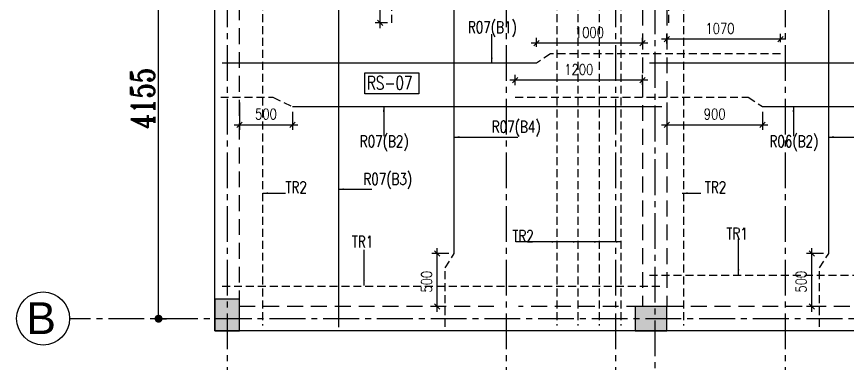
# Model space of a CAD drawing. Header units: millimetres. Extents: x 12977220 to 13113408, y -169657 to -55898.
# Drawn here: x 13080645 to 13088477, y -70692 to -67421 of the extents above; entities that cross this region are included whole.
import ezdxf

# ---------------------------------------------------------------- set-up
doc = ezdxf.new("R2010")
doc.units = ezdxf.units.MM
doc.header["$LTSCALE"] = 3
doc.header["$PDMODE"] = 66
for name, pattern in [('CENTER', [2, 1.25, -0.25, 0.25, -0.25]), ('CENTER2', [1.125, 0.75, -0.125, 0.125, -0.125]), ('HIDDEN', [0.375, 0.25, -0.125])]:
    doc.linetypes.add(name, pattern=pattern)
for name, color, linetype in [('BEAM', 7, 'Continuous'), ('COLUMN NEW', 112, 'Continuous'), ('COLUMN-NAME', 83, 'Continuous'), ('DIM', 9, 'Continuous'), ('FOOTING', 60, 'Continuous'), ('GRID', 8, 'CENTER'), ('GRIDNAME', 83, 'Continuous'), ('ROD', 211, 'Continuous'), ('text', 33, 'Continuous'), ('wal1', 1, 'Continuous')]:
    doc.layers.add(name, color=color, linetype=linetype)
doc.styles.add('ariel', font='ARIAL.TTF')
doc.styles.add('ROMAN', font='ROMANS.SHX', dxfattribs={"width": 0.8})
doc.styles.add('ROMANT', font='romant.shx', dxfattribs={"width": 0.75})
doc.styles.add('RS', font='romans.shx')
doc.styles.get("Standard").update_dxf_attribs({"font": 'ARIALBD.TTF', "height": 4.5})
doc.dimstyles.new('Copy of Copy(2) of Standard', dxfattribs={"dimtxt": 6, "dimasz": 4, "dimexe": 0, "dimexo": 0, "dimgap": 2, "dimtad": 1, "dimdec": 4, "dimzin": 3, "dimdsep": 46, "dimlunit": 4, "dimtxsty": 'Standard', "dimcen": 0.09, "dimclrt": 4, "dimadec": 0, "dimazin": 0, "dimtfac": 1, "dimtdec": 4, "dimtofl": 0, "dimtmove": 0, "dimatfit": 3, "dimfxl": 1, "dimtolj": 1, "dimtzin": 0, "dimarcsym": 0})
doc.dimstyles.new('DIM$0', dxfattribs={"dimtxt": 3, "dimasz": 1, "dimexe": 1, "dimexo": 1, "dimgap": 0.5, "dimtad": 1, "dimdec": 0, "dimdsep": 46, "dimtxsty": 'ROMANT', "dimblk": 'DOT', "dimcen": 2, "dimdle": 1, "dimclrd": 9, "dimclre": 9, "dimclrt": 123, "dimadec": 0, "dimazin": 0, "dimtfac": 1, "dimtdec": 0, "dimtmove": 2, "dimatfit": 2, "dimfxl": 1, "dimarcsym": 0})
doc.dimstyles.new('s100', dxfattribs={"dimtxt": 2, "dimasz": 1, "dimexe": 1, "dimexo": 1, "dimgap": 1, "dimtad": 1, "dimdec": 0, "dimzin": 0, "dimdsep": 46, "dimtxsty": 'RS', "dimblk": 'OBLIQUE', "dimcen": 0.09, "dimdle": 1, "dimclrd": 9, "dimclre": 9, "dimclrt": 123, "dimadec": 0, "dimazin": 0, "dimtfac": 1, "dimtdec": 0, "dimtix": 1, "dimtofl": 0, "dimtmove": 0, "dimatfit": 3, "dimldrblk": 'OBLIQUE', "dimfxl": 1, "dimtolj": 1, "dimtzin": 0, "dimarcsym": 0})

# ---------------------------------------------------------------- blocks, each defined once
blk = doc.blocks.new('C1 NEW')
at = {"layer": 'COLUMN NEW', "ltscale": 0.15}
for points in [[(115, 150), (-115, 150), (0, 0)], [(0, 0), (-115, 150), (-115, -150)], [(115, 150), (0, 0), (115, -150)], [(0, 0), (-115, -150), (115, -150)]]:
    blk.add_hatch(color=6, dxfattribs=at).paths.add_polyline_path(points)
at = {"layer": 'COLUMN NEW', "color": 6, "ltscale": 0.15}
blk.add_lwpolyline([(-115, -150), (115, -150), (115, 150), (-115, 150)], close=True, dxfattribs=at)
blk = doc.blocks.new('_Dot')
at = {"color": 0, "linetype": 'ByBlock', "lineweight": -2}
blk.add_line((-0.5, 0), (-1, 0), dxfattribs=at)
at = {"color": 0, "linetype": 'ByBlock', "const_width": 0.5}
blk.add_lwpolyline([(-0.25, 0, 1), (0.25, 0, 1)], format="xyb", close=True, dxfattribs=at)
blk = doc.blocks.new('*D688')
at = {"layer": 'Defpoints', "color": 0, "linetype": 'ByBlock', "ltscale": 500, "transparency": 16777216}
for p in [(13081983.1, -66115.2), (13082055.1, -66115.2), (13081880.3, -70270.2)]:
    blk.add_point(p, dxfattribs=at)
at = {"layer": 'FOOTING', "color": 9, "linetype": 'ByBlock', "lineweight": -2, "ltscale": 500, "transparency": 16777216}
for p, q in [((13081980.1, -66115.2), (13081908.1, -66115.2)), ((13081983.1, -70195.2), (13081983.1, -66190.2)), ((13081955.3, -70270.2), (13082058.1, -70270.2))]:
    blk.add_line(p, q, dxfattribs=at)
at = {"layer": 'FOOTING', "color": 9, "linetype": 'ByBlock', "lineweight": -2, "ltscale": 500, "transparency": 16777216, "xscale": 75, "yscale": 75, "zscale": 75}
for p, rotation in [((13081983.1, -66115.2), 90), ((13081983.1, -70270.2), 270)]:
    blk.add_blockref('_Dot', p, dxfattribs=dict(at, rotation=rotation))
at = {"layer": 'FOOTING', "color": 6, "linetype": 'ByBlock', "ltscale": 500, "transparency": 16777216, "insert": (13081833.1, -68192.7), "char_height": 225, "attachment_point": 5, "rotation": 90, "style": 'ROMANT'}
blk.add_mtext('4155', dxfattribs=at)
blk = doc.blocks.new('_Oblique')
at = {"color": 0, "linetype": 'ByBlock', "lineweight": -2}
blk.add_line((-0.5, -0.5), (0.5, 0.5), dxfattribs=at)
blk = doc.blocks.new('*D755')
at = {"layer": 'COLUMN-NAME', "color": 9, "linetype": 'Continuous', "lineweight": -2, "transparency": 16777216}
for p, q in [((13088140.3, -70205.2), (13088140.3, -69605.2)), ((13088250.7, -69655.2), (13088090.3, -69655.2)), ((13088164.4, -70155.2), (13088090.3, -70155.2))]:
    blk.add_line(p, q, dxfattribs=at)
at = {"layer": 'Defpoints', "color": 0, "linetype": 'Continuous', "transparency": 16777216}
for p in [(13088140.3, -69655.2), (13088300.7, -69655.2), (13088214.4, -70155.2)]:
    blk.add_point(p, dxfattribs=at)
at = {"layer": 'COLUMN-NAME', "color": 9, "linetype": 'Continuous', "lineweight": -2, "transparency": 16777216, "xscale": 50, "yscale": 50, "zscale": 50}
for p, rotation in [((13088140.3, -69655.2), 90), ((13088140.3, -70155.2), 270)]:
    blk.add_blockref('_Oblique', p, dxfattribs=dict(at, rotation=rotation))
at = {"layer": 'COLUMN-NAME', "color": 6, "linetype": 'Continuous', "transparency": 16777216, "insert": (13088040.3, -69921.9), "char_height": 100, "attachment_point": 5, "rotation": 90, "style": 'ROMAN'}
blk.add_mtext('\\A1;500', dxfattribs=at)
blk = doc.blocks.new('*D756')
at = {"layer": 'COLUMN-NAME', "color": 9, "linetype": 'Continuous', "lineweight": -2, "transparency": 16777216}
for p, q in [((13086775.2, -68232.2), (13086775.2, -68490.2)), ((13087675.2, -68319.2), (13087675.2, -68490.2)), ((13086725.2, -68440.2), (13087725.2, -68440.2))]:
    blk.add_line(p, q, dxfattribs=at)
at = {"layer": 'Defpoints', "color": 0, "linetype": 'Continuous', "transparency": 16777216}
for p in [(13086775.2, -68182.2), (13087675.2, -68269.2), (13087675.2, -68440.2)]:
    blk.add_point(p, dxfattribs=at)
at = {"layer": 'COLUMN-NAME', "color": 9, "linetype": 'Continuous', "lineweight": -2, "transparency": 16777216, "xscale": 50, "yscale": 50, "zscale": 50, "rotation": 180}
blk.add_blockref('_Oblique', (13086775.2, -68440.2), dxfattribs=at)
at = {"layer": 'COLUMN-NAME', "color": 9, "linetype": 'Continuous', "lineweight": -2, "transparency": 16777216, "xscale": 50, "yscale": 50, "zscale": 50}
blk.add_blockref('_Oblique', (13087675.2, -68440.2), dxfattribs=at)
at = {"layer": 'COLUMN-NAME', "color": 6, "linetype": 'Continuous', "transparency": 16777216, "insert": (13087225.2, -68340.2), "char_height": 100, "attachment_point": 5, "style": 'ROMAN'}
blk.add_mtext('\\A1;900', dxfattribs=at)
blk = doc.blocks.new('*D759')
at = {"layer": 'COLUMN-NAME', "color": 9, "linetype": 'Continuous', "lineweight": -2, "transparency": 16777216}
for p, q in [((13084610.3, -70205.2), (13084610.3, -69605.2)), ((13084720.7, -69655.2), (13084560.3, -69655.2)), ((13084634.4, -70155.2), (13084560.3, -70155.2))]:
    blk.add_line(p, q, dxfattribs=at)
at = {"layer": 'Defpoints', "color": 0, "linetype": 'Continuous', "transparency": 16777216}
for p in [(13084610.3, -69655.2), (13084770.7, -69655.2), (13084684.4, -70155.2)]:
    blk.add_point(p, dxfattribs=at)
at = {"layer": 'COLUMN-NAME', "color": 9, "linetype": 'Continuous', "lineweight": -2, "transparency": 16777216, "xscale": 50, "yscale": 50, "zscale": 50}
for p, rotation in [((13084610.3, -69655.2), 90), ((13084610.3, -70155.2), 270)]:
    blk.add_blockref('_Oblique', p, dxfattribs=dict(at, rotation=rotation))
at = {"layer": 'COLUMN-NAME', "color": 6, "linetype": 'Continuous', "transparency": 16777216, "insert": (13084510.3, -69921.9), "char_height": 100, "attachment_point": 5, "rotation": 90, "style": 'ROMAN'}
blk.add_mtext('\\A1;500', dxfattribs=at)
blk = doc.blocks.new('*D760')
at = {"layer": 'COLUMN-NAME', "color": 9, "linetype": 'Continuous', "lineweight": -2, "transparency": 16777216}
for p, q in [((13082745.2, -68232.2), (13082745.2, -68490.2)), ((13083245.2, -68319.2), (13083245.2, -68490.2)), ((13082695.2, -68440.2), (13083295.2, -68440.2))]:
    blk.add_line(p, q, dxfattribs=at)
at = {"layer": 'Defpoints', "color": 0, "linetype": 'Continuous', "transparency": 16777216}
for p in [(13082745.2, -68182.2), (13083245.2, -68269.2), (13083245.2, -68440.2)]:
    blk.add_point(p, dxfattribs=at)
at = {"layer": 'COLUMN-NAME', "color": 9, "linetype": 'Continuous', "lineweight": -2, "transparency": 16777216, "xscale": 50, "yscale": 50, "zscale": 50, "rotation": 180}
blk.add_blockref('_Oblique', (13082745.2, -68440.2), dxfattribs=at)
at = {"layer": 'COLUMN-NAME', "color": 9, "linetype": 'Continuous', "lineweight": -2, "transparency": 16777216, "xscale": 50, "yscale": 50, "zscale": 50}
blk.add_blockref('_Oblique', (13083245.2, -68440.2), dxfattribs=at)
at = {"layer": 'COLUMN-NAME', "color": 6, "linetype": 'Continuous', "transparency": 16777216, "insert": (13082995.2, -68340.2), "char_height": 100, "attachment_point": 5, "style": 'ROMAN'}
blk.add_mtext('\\A1;500', dxfattribs=at)
blk = doc.blocks.new('*D761')
at = {"layer": 'COLUMN-NAME', "color": 9, "linetype": 'Continuous', "lineweight": -2, "transparency": 16777216}
for p, q in [((13085545.2, -67705.8), (13085545.2, -67620.1)), ((13086545.2, -67664.3), (13086545.2, -67620.1)), ((13086595.2, -67670.1), (13085495.2, -67670.1))]:
    blk.add_line(p, q, dxfattribs=at)
at = {"layer": 'Defpoints', "color": 0, "linetype": 'Continuous', "transparency": 16777216}
for p in [(13085545.2, -67670.1), (13086545.2, -67714.3), (13085545.2, -67755.8)]:
    blk.add_point(p, dxfattribs=at)
at = {"layer": 'COLUMN-NAME', "color": 9, "linetype": 'Continuous', "lineweight": -2, "transparency": 16777216, "xscale": 50, "yscale": 50, "zscale": 50, "rotation": 180}
blk.add_blockref('_Oblique', (13085545.2, -67670.1), dxfattribs=at)
at = {"layer": 'COLUMN-NAME', "color": 9, "linetype": 'Continuous', "lineweight": -2, "transparency": 16777216, "xscale": 50, "yscale": 50, "zscale": 50}
blk.add_blockref('_Oblique', (13086545.2, -67670.1), dxfattribs=at)
at = {"layer": 'COLUMN-NAME', "color": 6, "linetype": 'Continuous', "transparency": 16777216, "insert": (13086045.2, -67570.1), "char_height": 100, "attachment_point": 5, "style": 'ROMAN'}
blk.add_mtext('\\A1;1000', dxfattribs=at)
blk = doc.blocks.new('*D762')
at = {"layer": 'COLUMN-NAME', "color": 9, "linetype": 'Continuous', "lineweight": -2, "transparency": 16777216}
for p, q in [((13084141.3, -66230.2), (13084023.6, -66230.2)), ((13084073.6, -67530.2), (13084073.6, -66180.2)), ((13084141.3, -67480.2), (13084023.6, -67480.2))]:
    blk.add_line(p, q, dxfattribs=at)
at = {"layer": 'Defpoints', "color": 0, "linetype": 'Continuous', "transparency": 16777216}
for p in [(13084073.6, -66230.2), (13084191.3, -66230.2), (13084191.3, -67480.2)]:
    blk.add_point(p, dxfattribs=at)
at = {"layer": 'COLUMN-NAME', "color": 9, "linetype": 'Continuous', "lineweight": -2, "transparency": 16777216, "xscale": 50, "yscale": 50, "zscale": 50}
for p, rotation in [((13084073.6, -66230.2), 90), ((13084073.6, -67480.2), 270)]:
    blk.add_blockref('_Oblique', p, dxfattribs=dict(at, rotation=rotation))
at = {"layer": 'COLUMN-NAME', "color": 6, "linetype": 'Continuous', "transparency": 16777216, "insert": (13083973.6, -66855.2), "char_height": 100, "attachment_point": 5, "rotation": 90, "style": 'ROMAN'}
blk.add_mtext('\\A1;1250', dxfattribs=at)
blk = doc.blocks.new('*D763')
at = {"layer": 'COLUMN-NAME', "color": 9, "linetype": 'Continuous', "lineweight": -2, "transparency": 16777216}
for p, q in [((13085345.2, -68066.6), (13085345.2, -67969.5)), ((13086545.2, -68063.5), (13086545.2, -67969.5)), ((13086595.2, -68019.5), (13085295.2, -68019.5))]:
    blk.add_line(p, q, dxfattribs=at)
at = {"layer": 'Defpoints', "color": 0, "linetype": 'Continuous', "transparency": 16777216}
for p in [(13085345.2, -68019.5), (13085345.2, -68116.6), (13086545.2, -68113.5)]:
    blk.add_point(p, dxfattribs=at)
at = {"layer": 'COLUMN-NAME', "color": 9, "linetype": 'Continuous', "lineweight": -2, "transparency": 16777216, "xscale": 50, "yscale": 50, "zscale": 50, "rotation": 180}
blk.add_blockref('_Oblique', (13085345.2, -68019.5), dxfattribs=at)
at = {"layer": 'COLUMN-NAME', "color": 9, "linetype": 'Continuous', "lineweight": -2, "transparency": 16777216, "xscale": 50, "yscale": 50, "zscale": 50}
blk.add_blockref('_Oblique', (13086545.2, -68019.5), dxfattribs=at)
at = {"layer": 'COLUMN-NAME', "color": 6, "linetype": 'Continuous', "transparency": 16777216, "insert": (13085945.2, -67919.5), "char_height": 100, "attachment_point": 5, "style": 'ROMAN'}
blk.add_mtext('\\A1;1200', dxfattribs=at)
blk = doc.blocks.new('*D773')
at = {"layer": 'COLUMN-NAME', "color": 9, "linetype": 'Continuous', "lineweight": -2, "transparency": 16777216}
for p, q in [((13086775.2, -67674.2), (13086775.2, -67583.1)), ((13087845.2, -67663.1), (13087845.2, -67583.1)), ((13087895.2, -67633.1), (13086725.2, -67633.1))]:
    blk.add_line(p, q, dxfattribs=at)
at = {"layer": 'Defpoints', "color": 0, "linetype": 'Continuous', "transparency": 16777216}
for p in [(13086775.2, -67633.1), (13086775.2, -67724.2), (13087845.2, -67713.1)]:
    blk.add_point(p, dxfattribs=at)
at = {"layer": 'COLUMN-NAME', "color": 9, "linetype": 'Continuous', "lineweight": -2, "transparency": 16777216, "xscale": 50, "yscale": 50, "zscale": 50, "rotation": 180}
blk.add_blockref('_Oblique', (13086775.2, -67633.1), dxfattribs=at)
at = {"layer": 'COLUMN-NAME', "color": 9, "linetype": 'Continuous', "lineweight": -2, "transparency": 16777216, "xscale": 50, "yscale": 50, "zscale": 50}
blk.add_blockref('_Oblique', (13087845.2, -67633.1), dxfattribs=at)
at = {"layer": 'COLUMN-NAME', "color": 6, "linetype": 'Continuous', "transparency": 16777216, "insert": (13087275.2, -67533.1), "char_height": 100, "attachment_point": 5, "style": 'ROMAN'}
blk.add_mtext('\\A1;1070', dxfattribs=at)

msp = doc.modelspace()

# ---------------------------------------------------------------- linework, layer by layer
at = {"layer": 'BEAM', "color": 1, "linetype": 'ByBlock', "ltscale": 500}
for p, q in [((13082515.2, -70385.2), (13082515.2, -61385.2)), ((13085375.2, -70385.2), (13082515.2, -70385.2)), ((13086406.1, -70385.2), (13085375.2, -70385.2)), ((13090445.2, -70385.2), (13086406.1, -70385.2))]:
    msp.add_line(p, q, dxfattribs=at)
at = {"layer": 'FOOTING', "color": 4, "linetype": 'ByBlock'}
msp.add_lwpolyline([(13083926.7, -67950.9), (13084437.3, -67950.9), (13084437.3, -68148.4), (13083926.7, -68148.4)], close=True, dxfattribs=at)
at = {"layer": 'GRID', "linetype": 'CENTER2', "ltscale": 150}
for p, q in [((13082630.2, -57059), (13082630.2, -71113.5)), ((13085260.2, -57059), (13085260.2, -71113.5)), ((13086290.2, -57059), (13086290.2, -71113.5)), ((13087890.2, -57059), (13087890.2, -71113.5)), ((13086660.2, -57629.5), (13086660.2, -71113.5)), ((13095011.1, -70270.2), (13081145.1, -70270.2))]:
    msp.add_line(p, q, dxfattribs=at)
at = {"layer": 'GRIDNAME'}
msp.add_circle((13080895.1, -70268.3), 250, dxfattribs=at)
at = {"layer": 'ROD', "color": 2, "linetype": 'HIDDEN', "ltscale": 100}
for p, q in [((13084183, -67480.2), (13084183, -64984)), ((13086793.1, -67480.2), (13086793.1, -65834)), ((13082964.3, -66047.6), (13082964.3, -70333.1)), ((13085736.5, -66047.6), (13085736.5, -70333.1)), ((13085936.5, -66047.6), (13085936.5, -70333.1)), ((13086136.5, -66047.6), (13086136.5, -70333.1)), ((13086342.4, -66047.6), (13086342.4, -70333.1)), ((13086931.6, -66047.6), (13086931.6, -70333.1)), ((13085679, -67772.3), (13085545.2, -67859.3)), ((13087845.2, -67772.3), (13085679, -67772.3)), ((13082569, -68182.2), (13083061.4, -68182.2)), ((13083061.4, -68182.2), (13083245.2, -68269.2)), ((13085345.2, -68182.2), (13087541.4, -68182.2)), ((13087541.4, -68182.2), (13087675.2, -68269.2)), ((13084683.7, -69789), (13084770.7, -69655.2)), ((13088213.7, -69789), (13088300.7, -69655.2)), ((13084683.7, -70347.8), (13084683.7, -69789)), ((13088213.7, -70347.8), (13088213.7, -69789)), ((13086612.2, -69859.1), (13090262.7, -69859.1)), ((13082582.2, -69962.9), (13086732.7, -69962.9))]:
    msp.add_line(p, q, dxfattribs=at)
at = {"layer": 'ROD', "color": 2}
for p, q in [((13084770.7, -69655.2), (13084770.7, -66029.7)), ((13088300.7, -69655.2), (13088300.7, -66029.7)), ((13083679.6, -67270.2), (13083679.6, -70351.2)), ((13085545.2, -67859.3), (13082582.6, -67859.3)), ((13089175.2, -67859.3), (13086612.6, -67859.3)), ((13083245.2, -68269.2), (13086728.2, -68269.2)), ((13087675.2, -68269.2), (13090258.2, -68269.2))]:
    msp.add_line(p, q, dxfattribs=at)
at = {"layer": 'wal1', "linetype": 'HIDDEN', "ltscale": 200}
for p, q in [((13082745.2, -70155.2), (13082745.2, -66230.2)), ((13086545.2, -66230.2), (13086545.2, -70155.2)), ((13086775.2, -66230.2), (13086775.2, -70155.2)), ((13085145.2, -70155.2), (13082745.2, -70155.2)), ((13086545.2, -70155.2), (13085375.2, -70155.2)), ((13090075.2, -70155.2), (13086775.2, -70155.2))]:
    msp.add_line(p, q, dxfattribs=at)

# ---------------------------------------------------------------- block references
at = {"layer": 'COLUMN NEW'}
msp.add_blockref('C1 NEW', (13082630.2, -70235.2), dxfattribs=at)
at = {"layer": 'COLUMN NEW', "rotation": 270}
msp.add_blockref('C1 NEW', (13086625.2, -70270.2), dxfattribs=at)

# ---------------------------------------------------------------- texts
at = {"layer": 'FOOTING', "color": 4, "linetype": 'ByBlock', "style": 'ROMANT', "width": 0.75}
msp.add_text('RS-07', height=125, dxfattribs=at).set_placement((13083947, -68108.2))
at = {"layer": 'GRIDNAME', "style": 'ariel'}
msp.add_text('B', height=300, rotation=360, dxfattribs=at).set_placement((13080736.6, -70415))
at = {"layer": 'text', "color": 6, "linetype": 'ByBlock', "style": 'ROMANT', "width": 0.75}
for s, p in [('R07(B1)', (13084899.2, -67575.6)), ('R07(B4)', (13085124.8, -68515.4)), ('R07(B2)', (13083880.4, -68652.3)), ('R06(B2)', (13087742.6, -68652.3)), ('R07(B3)', (13083913.8, -69007.5)), ('TR2', (13083179.9, -69086)), ('TR2', (13087133.6, -69086)), ('TR2', (13085318.3, -69545.5)), ('TR1', (13087335.6, -69521.6)), ('TR1', (13083805.6, -69599.1))]:
    msp.add_text(s, height=110, dxfattribs=at).set_placement(p)

# ---------------------------------------------------------------- dimensions: what is measured, and where the dimension line sits
at = {"layer": 'COLUMN-NAME', "color": 6, "linetype": 'Continuous'}
dim = msp.add_linear_dim(base=(13084073.6, -66230.2), p1=(13084191.3, -67480.2), p2=(13084191.3, -66230.2), angle=90, dimstyle='s100', override={"dimscale": 50, "dimtxsty": 'ROMAN', "dimclrt": 6}, dxfattribs=at)
dim.commit()
dim.dimension.update_dxf_attribs({"geometry": '*D762', "text_midpoint": (13083973.6, -66855.2)})
for base, p1, p2, angle, picture, middle in [((13085545.2, -67670.1), (13086545.2, -67714.3), (13085545.2, -67755.8), 180, '*D761', (13086045.2, -67670.1)), ((13086775.2, -67633.1), (13087845.2, -67713.1), (13086775.2, -67724.2), 180, '*D773', (13087275.2, -67633.1)), ((13085345.2, -68019.5), (13086545.2, -68113.5), (13085345.2, -68116.6), 180, '*D763', (13085945.2, -68019.5)), ((13084610.3, -69655.2), (13084684.4, -70155.2), (13084770.7, -69655.2), 90, '*D759', (13084610.3, -69921.9)), ((13088140.3, -69655.2), (13088214.4, -70155.2), (13088300.7, -69655.2), 90, '*D755', (13088140.3, -69921.9))]:
    dim = msp.add_linear_dim(base=base, p1=p1, p2=p2, angle=angle, dimstyle='s100', override={"dimscale": 50, "dimtxsty": 'ROMAN', "dimclrt": 6}, dxfattribs=at)
    dim.commit()
    dim.dimension.update_dxf_attribs({"geometry": picture, "text_midpoint": middle, "dimtype": 160})
for base, p1, p2, picture, middle in [((13083245.2, -68440.2), (13082745.2, -68182.2), (13083245.2, -68269.2), '*D760', (13082995.2, -68340.2)), ((13087675.2, -68440.2), (13086775.2, -68182.2), (13087675.2, -68269.2), '*D756', (13087225.2, -68340.2))]:
    dim = msp.add_linear_dim(base=base, p1=p1, p2=p2, dimstyle='s100', override={"dimscale": 50, "dimtxsty": 'ROMAN', "dimclrt": 6}, dxfattribs=at)
    dim.commit()
    dim.dimension.update_dxf_attribs({"geometry": picture, "text_midpoint": middle})
at = {"layer": 'FOOTING', "linetype": 'ByBlock', "ltscale": 500}
dim = msp.add_linear_dim(base=(13081983.1, -66115.2), p1=(13081880.3, -70270.2), p2=(13082055.1, -66115.2), angle=90, dimstyle='DIM$0', override={"dimscale": 75, "dimclrt": 6}, dxfattribs=at)
dim.commit()
dim.dimension.update_dxf_attribs({"geometry": '*D688', "text_midpoint": (13081833.1, -68192.7)})

# ---------------------------------------------------------------- leaders
at = {"layer": 'DIM'}
for points in [[(13085124.4, -67859.3), (13085124.4, -67586.5)], [(13084105.6, -68269.2), (13084105.6, -68547.2)], [(13087967.8, -68269.2), (13087967.8, -68547.2)], [(13084770.7, -68556.8), (13085369.9, -68556.8)], [(13088300.7, -68556.8), (13088899.9, -68556.8)], [(13083679.6, -69048.8), (13083994.4, -69048.8)], [(13082966, -69086), (13083179.9, -69086)], [(13086919.8, -69086), (13087094.5, -69086)], [(13085738.7, -69545.5), (13085352.1, -69545.5)], [(13085938.7, -69545.5), (13085552.1, -69545.5)], [(13086138.7, -69545.5), (13085752.1, -69545.5)], [(13086344.7, -69545.5), (13085958.1, -69545.5)], [(13087450.1, -69854.1), (13087450.1, -69517.1)], [(13083920.1, -69958), (13083920.1, -69620.9)]]:
    msp.add_leader(points, dimstyle='Copy of Copy(2) of Standard', override={"dimtxt": 10, "dimasz": 50, "dimtmove": 2}, dxfattribs=at)

doc.saveas('drawing.dxf')
